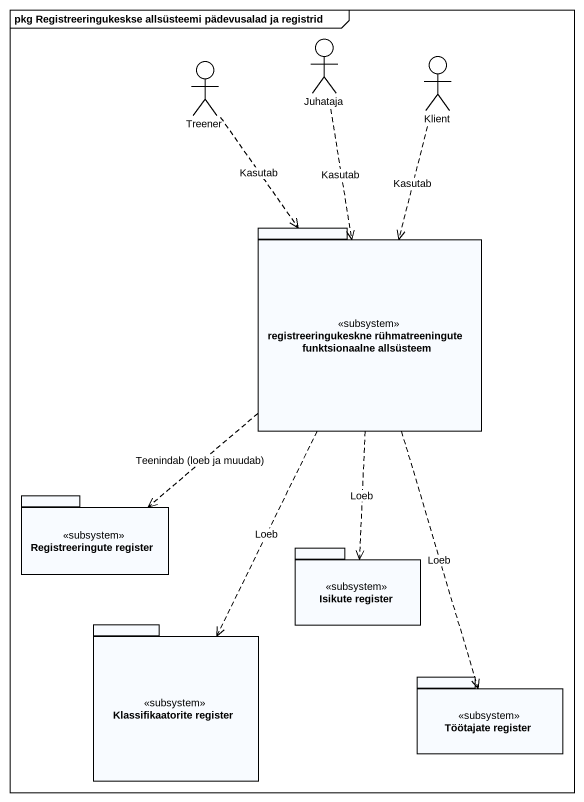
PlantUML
@startuml
mainframe pkg Registreeringukeskse allsüsteemi pädevusalad ja registrid
actor Juhataja
actor Klient
actor Treener
package "registreeringukeskne rühmatreeningute funktsionaalne allsüsteem" as registreeringukeskne <<subsystem>> {
}
package "Registreeringute register" as Registreeringute_register <<subsystem>> {
}
package "Isikute register" as Isikute_register <<subsystem>> {
}
package "Klassifikaatorite register" as Klassifikaatorite_register <<subsystem>> {
}
package "Töötajate register" as Töötajate_register <<subsystem>> {
}
Juhataja ..> registreeringukeskne : Kasutab
Klient ..> registreeringukeskne : Kasutab
Treener ..> registreeringukeskne : Kasutab
registreeringukeskne ..> Registreeringute_register : Teenindab (loeb ja muudab)
registreeringukeskne ..> Isikute_register : Loeb
registreeringukeskne ..> Klassifikaatorite_register : Loeb
registreeringukeskne ..> Töötajate_register : Loeb
@enduml
